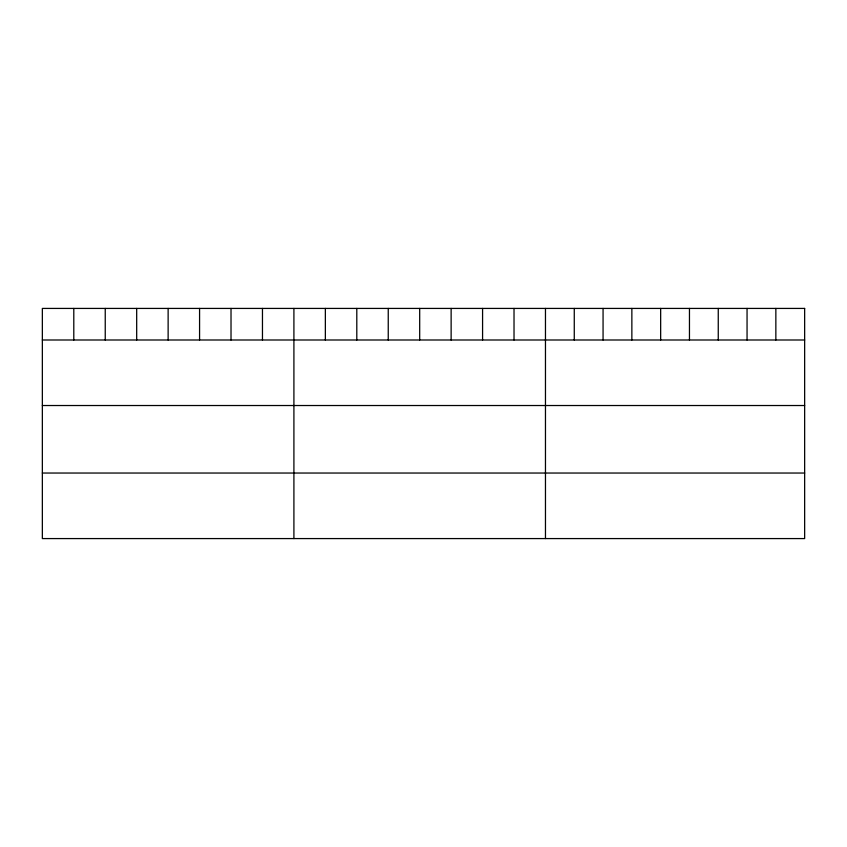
<?xml version="1.0" encoding="UTF-8"?>
<svg xmlns="http://www.w3.org/2000/svg" width="847" height="847" viewBox="0 0 847 847"><rect width="100%" height="100%" fill="white"/><g stroke="black" fill="none" stroke-linecap="round" stroke-linejoin="round"><path stroke-width="1.27" d="M42.35 339.996L804.65 339.996M42.35 405.522L804.65 405.522M42.35 473.039L804.65 473.039M775.852 308.424L775.852 339.996M747.054 308.424L747.054 339.996M718.256 308.424L718.256 339.996M689.458 308.424L689.458 339.996M660.66 308.424L660.66 339.996M631.862 308.424L631.862 339.996M603.064 308.424L603.064 339.996M574.266 308.424L574.266 339.996M545.468 308.424L545.468 538.576M514.023 308.424L514.023 339.996M482.578 308.424L482.578 339.996M451.133 308.424L451.133 339.996M419.689 308.424L419.689 339.996M388.244 308.424L388.244 339.996M356.799 308.424L356.799 339.996M325.354 308.424L325.354 339.996M293.909 308.424L293.909 538.576M262.464 308.424L262.464 339.996M231.019 308.424L231.019 339.996M199.574 308.424L199.574 339.996M168.13 308.424L168.13 339.996M136.685 308.424L136.685 339.996M105.24 308.424L105.24 339.996M73.795 308.424L73.795 339.996M804.65 308.424L42.35 308.424L42.35 538.576L804.65 538.576L804.65 308.424"/></g></svg>
